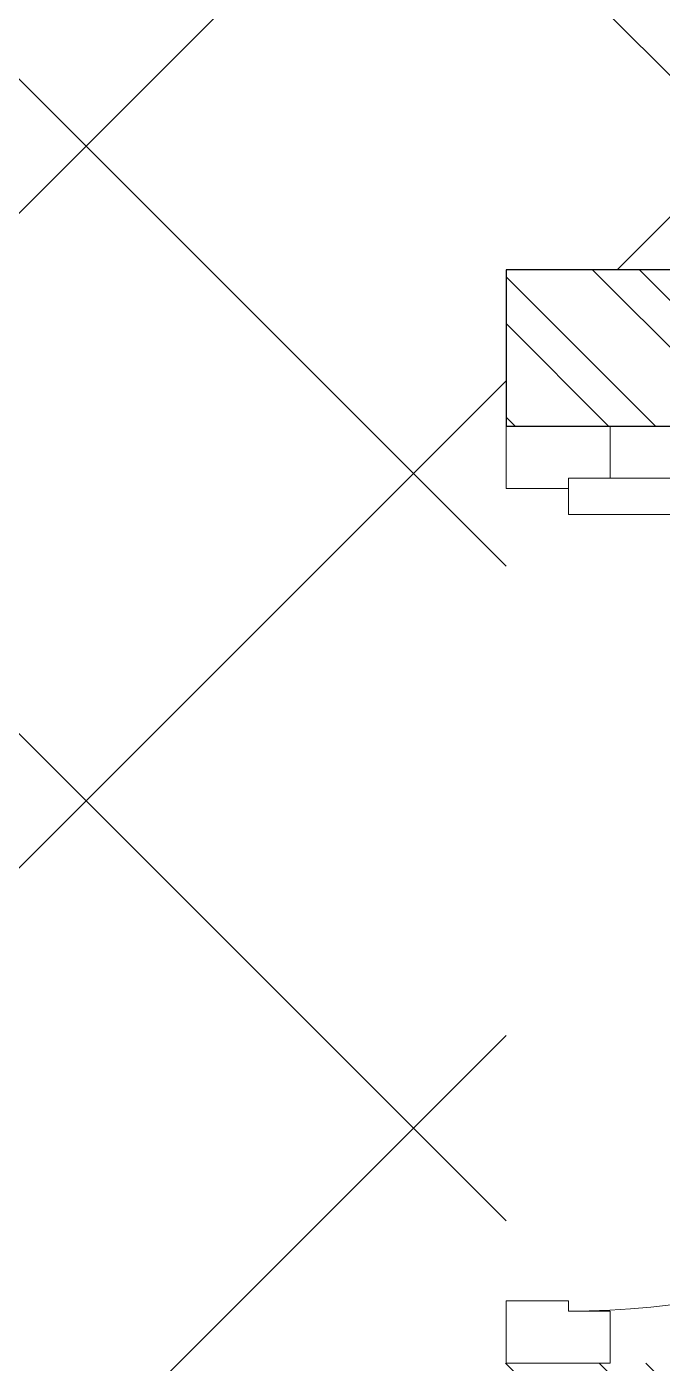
# Model space of a CAD drawing. Header units: millimetres. Extents: x 1464389 to 1998638, y -29162 to 256806.
# Drawn here: x 1807411 to 1808021, y 180075 to 181358 of the extents above; entities that cross this region are included whole.
import ezdxf

# ---------------------------------------------------------------- set-up
doc = ezdxf.new("R2010")
doc.units = ezdxf.units.MM
doc.header["$LTSCALE"] = 15
doc.layers.get('0').update_dxf_attribs({"lineweight": 5})
for name, color, linetype, lineweight in [('DOOR', 124, 'Continuous', 9), ('Hatch', 252, 'Continuous', 15), ('ledge wall line', 252, 'Continuous', 13)]:
    doc.layers.add(name, color=color, linetype=linetype, lineweight=lineweight)
doc.layers.add('NEW WALL', color=5, linetype='Continuous')

# ---------------------------------------------------------------- blocks, each defined once
blk = doc.blocks.new('INTERNAL WALLS FIFFTH')
at = {"layer": 'NEW WALL', "ltscale": 0.25}
blk.add_lwpolyline([(1154829.8, -149375.1), (1157441.2, -149375.1), (1157441.2, -149225.1), (1154829.8, -149225.1)], close=True, dxfattribs=at)
blk = doc.blocks.new('D900')
for points in [[(0, 840), (0, 900), (100, 900), (100, 850), (60, 850), (60, 840)], [(0, 60), (0, 0), (100, 0), (100, 50), (60, 50), (60, 60)]]:
    blk.add_lwpolyline(points, close=True)
blk.add_lwpolyline([(60, 850, -0.414214), (860, 50), (60, 50), (60, 85), (859.2, 85)], format="xyb")
blk = doc.blocks.new('DOOR TERRACE')
at = {"layer": 'DOOR', "xscale": -0.9999103705746225, "yscale": 0.9999103705746225, "zscale": 0.9999103705746225, "rotation": 180}
blk.add_blockref('D900', (1154829.8, -149375.1), dxfattribs=at)

msp = doc.modelspace()

# ---------------------------------------------------------------- hatches: boundary and pattern name
at = {"layer": 'Hatch', "ltscale": 0.25}
h = msp.add_hatch(dxfattribs=at)
h.set_pattern_fill('ANSI37', color=256, scale=140)
h.set_pattern_definition([(45, (580091.1, 177785.7), (-314.30896, 314.30896), []), (135, (580091.1, 177785.7), (-314.30896, -314.30896), [])])
h.paths.add_polyline_path([(1807871.1, 181124.6), (1808320.9, 181124.6), (1808320.9, 184312.1), (1806671.1, 184312.1), (1806671.1, 175335.8), (1813215.7, 175335.1), (1813215.7, 176535.1), (1807871.1, 176535.1)])
at = {"layer": 'ledge wall line'}
h = msp.add_hatch(dxfattribs=at)
h.set_pattern_fill('ANSI32', color=256, scale=10, angle=90)
h.set_pattern_definition([(135, (-712089.99, -727953.09), (-67.351921, -67.351921), []), (135, (-712089.99, -727908.19), (-67.351921, -67.351921), [])])
h.paths.add_polyline_path([(1810632.1, 184312.1), (1810482.1, 184312.1), (1810482.4, 181124.6), (1810482.6, 181124.6), (1810482.6, 180974.6), (1810482.8, 176685.1), (1810632.8, 176685.1)])
h.paths.add_polyline_path([(1810482.6, 178950.1), (1808407.1, 178950.1), (1808407.1, 178800.1), (1810482.6, 178800.2)])
h.paths.add_polyline_path([(1808257.1, 178950.1), (1808021.2, 178950.1), (1808021.2, 178800.1), (1808257.1, 178800.1)])
h.paths.add_polyline_path([(1808020.4, 180074.7), (1807870.4, 180074.7), (1807871.1, 177585.1), (1808021.1, 177585.1)])
h.paths.add_polyline_path([(1809189.1, 182298.4), (1809775.1, 182298.4), (1809775.1, 182504.5), (1809189.1, 182504.5)], flags=9)
h.paths.add_polyline_path([(1808294.3, 181299.8), (1808294.3, 182032.9), (1807919.8, 182032.9), (1807919.8, 181299.8)], flags=9)
h = msp.add_hatch(dxfattribs=at)
h.set_pattern_fill('ANSI32', color=256, scale=10, angle=90)
h.set_pattern_definition([(135, (-700688.35, -685372.33), (-67.351921, -67.351921), []), (135, (-700688.35, -685327.43), (-67.351921, -67.351921), [])])
h.paths.add_polyline_path([(1810482.5, 181124.6), (1807871.2, 181124.6), (1807871.1, 180974.6), (1810482.4, 180974.6)])

# ---------------------------------------------------------------- block references
for name in ['DOOR TERRACE', 'INTERNAL WALLS FIFFTH']:
    msp.add_blockref(name, (653041.4, 330349.7))

doc.saveas('drawing.dxf')
